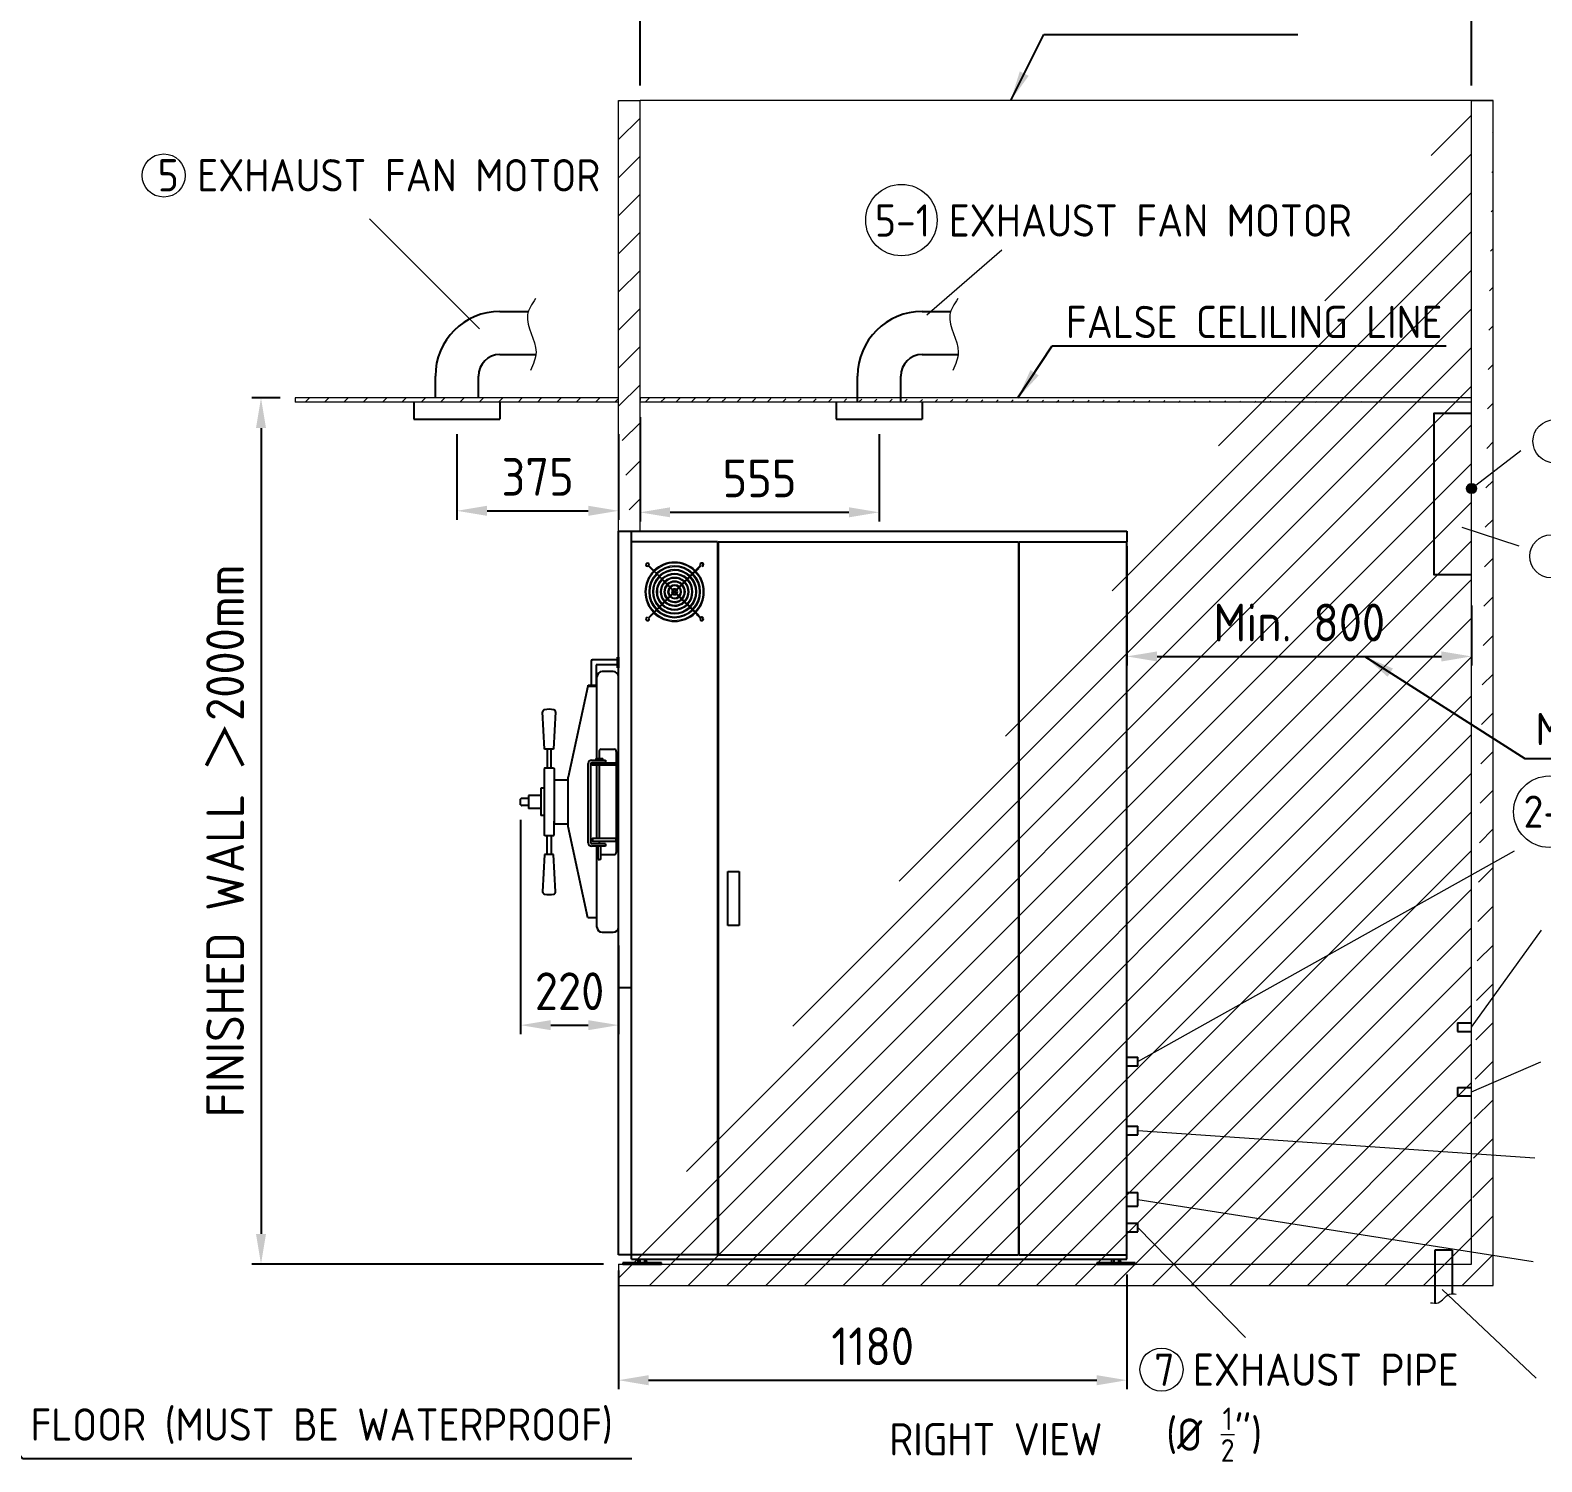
# Model space of a CAD drawing. Header units: millimetres. Extents: x -203524 to 13185, y 0 to 34178.
# Drawn here: x 7651 to 11159, y 1969 to 5291 of the extents above; entities that cross this region are included whole.
import ezdxf

# ---------------------------------------------------------------- set-up
doc = ezdxf.new("R2010")
doc.units = ezdxf.units.MM
doc.header["$MEASUREMENT"] = 0
doc.linetypes.add('HIDDEN', pattern=[9.525, 6.35, -3.175])
doc.layers.get('0').update_dxf_attribs({"lineweight": 25})
for name, color, linetype, lineweight in [('D', 3, 'Continuous', 13), ('H', 2, 'HIDDEN', 15), ('S', 4, 'Continuous', 15)]:
    doc.layers.add(name, color=color, linetype=linetype, lineweight=lineweight)
doc.styles.get("Standard").update_dxf_attribs({"font": 'KAIU.TTF'})
doc.styles.add('STU25', font='isocp2.shx')
doc.dimstyles.new('STU25', dxfattribs={"dimscale": 35, "dimtxt": 2.5, "dimasz": 2, "dimexe": 0.6, "dimexo": 1, "dimgap": 1, "dimtad": 1, "dimdsep": 46, "dimtxsty": 'STU25', "dimcen": 2, "dimazin": 2, "dimtfac": 1, "dimtmove": 0, "dimatfit": 3, "dimfxl": 0, "dimtolj": 1, "dimtzin": 0, "dimarcsym": 0})
doc.dimstyles.new('STU25$7', dxfattribs={"dimscale": 35, "dimtxt": 2.5, "dimasz": 2, "dimexe": 1.25, "dimexo": 0.625, "dimgap": 1, "dimtad": 0, "dimdec": 4, "dimdsep": 46, "dimtxsty": 'STU25', "dimcen": 2.5, "dimazin": 2, "dimtfac": 1, "dimtdec": 4, "dimtmove": 0, "dimatfit": 3, "dimfxl": 0, "dimtolj": 1, "dimtzin": 0, "dimarcsym": 0})

# ---------------------------------------------------------------- blocks, each defined once
blk = doc.blocks.new('*D11')
at = {"layer": 'D', "color": 0, "linetype": 'Continuous', "lineweight": -2}
for p, q in [((9066.1, 4392.9), (9066.1, 4151.4)), ((9621.1, 4353.8), (9621.1, 4151.4)), ((9136.1, 4172.4), (9551.1, 4172.4))]:
    blk.add_line(p, q, dxfattribs=at)
at = {"layer": 'D', "color": 0}
for points in [[(9136.1, 4184.1), (9136.1, 4160.8), (9066.1, 4172.4)], [(9551.1, 4160.8), (9551.1, 4184.1), (9621.1, 4172.4)]]:
    blk.add_solid(points, dxfattribs=at)
at = {"layer": 'Defpoints', "color": 0}
for p in [(9066.1, 4427.9), (9621.1, 4388.8), (9621.1, 4172.4)]:
    blk.add_point(p, dxfattribs=at)
at = {"layer": 'D', "color": 0, "insert": (9343.6, 4251.2), "char_height": 87.5, "attachment_point": 5, "style": 'STU25'}
blk.add_mtext('\\A1;555', dxfattribs=at)
blk = doc.blocks.new('*D15')
at = {"layer": 'D', "color": 0, "lineweight": -2}
for p, q in [((10196.1, 4093.9), (10196.1, 3817)), ((10996.1, 3956.4), (10996.1, 3817)), ((10266.1, 3838), (10926.1, 3838))]:
    blk.add_line(p, q, dxfattribs=at)
at = {"layer": 'D', "color": 0}
for points in [[(10266.1, 3849.6), (10266.1, 3826.3), (10196.1, 3838)], [(10926.1, 3826.3), (10926.1, 3849.6), (10996.1, 3838)]]:
    blk.add_solid(points, dxfattribs=at)
at = {"layer": 'Defpoints', "color": 0}
for p in [(10196.1, 4128.9), (10996.1, 3991.4), (10996.1, 3838)]:
    blk.add_point(p, dxfattribs=at)
at = {"layer": 'D', "color": 0, "insert": (10596.1, 3916.7), "char_height": 87.5, "attachment_point": 5, "style": 'STU25'}
blk.add_mtext('\\A1;{\\Fisocp2.shx;Min. 800}', dxfattribs=at)
blk = doc.blocks.new('*D17')
at = {"layer": 'D', "color": 0, "lineweight": -2}
for p, q in [((9016.1, 2412.9), (9016.1, 2137.3)), ((10196.1, 2403.9), (10196.1, 2137.3)), ((9086.1, 2158.3), (10126.1, 2158.3))]:
    blk.add_line(p, q, dxfattribs=at)
at = {"layer": 'D', "color": 0}
for points in [[(9086.1, 2170), (9086.1, 2146.6), (9016.1, 2158.3)], [(10126.1, 2146.6), (10126.1, 2170), (10196.1, 2158.3)]]:
    blk.add_solid(points, dxfattribs=at)
at = {"layer": 'Defpoints', "color": 0}
for p in [(9016.1, 2447.9), (10196.1, 2438.9), (10196.1, 2158.3)]:
    blk.add_point(p, dxfattribs=at)
at = {"layer": 'D', "color": 0, "insert": (9606.1, 2237), "char_height": 87.5, "attachment_point": 5, "style": 'STU25'}
blk.add_mtext('\\A1;1180', dxfattribs=at)
blk = doc.blocks.new('*D18')
at = {"layer": 'D', "color": 0, "lineweight": -2}
for p, q in [((8789.1, 3458.9), (8789.1, 2961.3)), ((9016.1, 3167.2), (9016.1, 2961.3)), ((8859.1, 2982.3), (8946.1, 2982.3))]:
    blk.add_line(p, q, dxfattribs=at)
at = {"layer": 'D', "color": 0}
for points in [[(8859.1, 2993.9), (8859.1, 2970.6), (8789.1, 2982.3)], [(8946.1, 2970.6), (8946.1, 2993.9), (9016.1, 2982.3)]]:
    blk.add_solid(points, dxfattribs=at)
at = {"layer": 'Defpoints', "color": 0}
for p in [(8789.1, 3493.9), (9016.1, 3202.2), (9016.1, 2982.3)]:
    blk.add_point(p, dxfattribs=at)
at = {"layer": 'D', "color": 0, "insert": (8902.6, 3061), "char_height": 87.5, "attachment_point": 5, "style": 'STU25'}
blk.add_mtext('\\A1;220', dxfattribs=at)
blk = doc.blocks.new('*D21')
at = {"layer": 'D', "color": 0, "linetype": 'Continuous', "lineweight": -2}
for p, q in [((8641.1, 4353.8), (8641.1, 4154.9)), ((9016.1, 4353.8), (9016.1, 4154.9)), ((8711.1, 4175.9), (8946.1, 4175.9))]:
    blk.add_line(p, q, dxfattribs=at)
at = {"layer": 'D', "color": 0}
for points in [[(8711.1, 4187.6), (8711.1, 4164.2), (8641.1, 4175.9)], [(8946.1, 4164.2), (8946.1, 4187.6), (9016.1, 4175.9)]]:
    blk.add_solid(points, dxfattribs=at)
at = {"layer": 'Defpoints', "color": 0}
for p in [(8641.1, 4388.8), (9016.1, 4388.8), (9016.1, 4175.9)]:
    blk.add_point(p, dxfattribs=at)
at = {"layer": 'D', "color": 0, "insert": (8828.6, 4254.7), "char_height": 87.5, "attachment_point": 5, "style": 'STU25'}
blk.add_mtext('\\A1;375', dxfattribs=at)
blk = doc.blocks.new('*D24')
at = {"layer": 'D', "color": 0, "lineweight": -2}
for p, q in [((8231.1, 4437.9), (8165.5, 4437.9)), ((8186.5, 4367.9), (8186.5, 2497.9)), ((8981.1, 2427.9), (8165.5, 2427.9))]:
    blk.add_line(p, q, dxfattribs=at)
at = {"layer": 'D', "color": 0}
for points in [[(8198.1, 4367.9), (8174.8, 4367.9), (8186.5, 4437.9)], [(8174.8, 2497.9), (8198.1, 2497.9), (8186.5, 2427.9)]]:
    blk.add_solid(points, dxfattribs=at)
at = {"layer": 'Defpoints', "color": 0}
for p in [(8266.1, 4437.9), (8186.5, 2427.9), (9016.1, 2427.9)]:
    blk.add_point(p, dxfattribs=at)
at = {"layer": 'D', "color": 0, "insert": (8059.5, 2768.4), "char_height": 87.5, "attachment_point": 1, "rotation": 90, "style": 'STU25'}
blk.add_mtext('\\A1;{\\Fisocp2.shx;FINISHED WALL \\f新細明體|b0|i0|c136|p16;＞\\Fisocp2.shx;2000mm}', dxfattribs=at)
blk = doc.blocks.new('*D26')
at = {"layer": 'D', "color": 0, "lineweight": -2}
for p, q in [((9066.1, 5162.9), (9066.1, 5501.8)), ((9136.1, 5480.8), (10926.1, 5480.8)), ((10996.1, 5162.9), (10996.1, 5501.8))]:
    blk.add_line(p, q, dxfattribs=at)
at = {"layer": 'D', "color": 0}
for points in [[(9136.1, 5492.5), (9136.1, 5469.1), (9066.1, 5480.8)], [(10926.1, 5469.1), (10926.1, 5492.5), (10996.1, 5480.8)]]:
    blk.add_solid(points, dxfattribs=at)
at = {"layer": 'Defpoints', "color": 0}
for p in [(10996.1, 5480.8), (9066.1, 5127.9), (10996.1, 5127.9)]:
    blk.add_point(p, dxfattribs=at)
at = {"layer": 'D', "color": 0, "insert": (10031.1, 5563.9), "char_height": 87.5, "attachment_point": 5, "style": 'STU25'}
blk.add_mtext('\\A1;{\\Fisocp2.shx;1930(STERILIZE SPACE)}', dxfattribs=at)

msp = doc.modelspace()

# ---------------------------------------------------------------- hatches: boundary and pattern name
msp.add_hatch(color=256).paths.add_polyline_path([(11006.883, 4227.924, 1), (10985.362, 4227.924, 1)])
at = {"layer": 'H', "ltscale": 5}
h = msp.add_hatch(dxfattribs=at)
h.set_pattern_fill('ANSI31', color=256, scale=20, style=0)
h.set_pattern_definition([(45, (240229.49, 21944.215), (-44.90128, 44.90128), [])])
h.paths.add_polyline_path([(10996.122, 5127.924), (11046.122, 5127.924)], flags=16)
h.paths.add_polyline_path([(10996.122, 5127.924), (11046.122, 5127.924)], flags=16)
h.paths.add_polyline_path([(10996.122, 5127.924), (11046.122, 5127.924)], flags=0)
h.paths.add_polyline_path([(10996.122, 5127.924), (11046.122, 5127.924)], flags=0)
h.paths.add_polyline_path([(10996.122, 5127.924), (11046.122, 5127.924)], flags=0)
h.paths.add_polyline_path([(10996.122, 5127.924), (11046.122, 5127.924)], flags=0)
h.paths.add_polyline_path([(10996.122, 5127.924), (11046.122, 5127.924)], flags=0)
h.paths.add_polyline_path([(10996.122, 5127.924), (11046.122, 5127.924)], flags=0)
h.paths.add_polyline_path([(10996.122, 5127.924), (11046.122, 5127.924)], flags=0)
h.paths.add_polyline_path([(10996.122, 5127.924), (11046.122, 5127.924)], flags=0)
h.paths.add_polyline_path([(10996.122, 5127.924), (11046.122, 5127.924)], flags=0)
h.paths.add_polyline_path([(10996.122, 5127.924), (11046.122, 5127.924)], flags=0)
h.paths.add_polyline_path([(10996.122, 5127.924), (11046.122, 5127.924)], flags=0)
h.paths.add_polyline_path([(10996.122, 5127.924), (11046.122, 5127.924)], flags=0)
h.paths.add_polyline_path([(10996.122, 5127.924), (11046.122, 5127.924)], flags=0)
h.paths.add_polyline_path([(10996.122, 5127.924), (11046.122, 5127.924)], flags=0)
h.paths.add_polyline_path([(10996.122, 5127.924), (11046.122, 5127.924)], flags=0)
h.paths.add_polyline_path([(10996.122, 5127.924), (11046.122, 5127.924)], flags=0)
h.paths.add_polyline_path([(10996.122, 5127.924), (11046.122, 5127.924)], flags=0)
h.paths.add_polyline_path([(10996.122, 5127.924), (11046.122, 5127.924)], flags=0)
edge = h.paths.add_edge_path()
edge.add_line((11046.122, 2377.924), (11046.122, 5127.924))
edge.add_line((10996.122, 2427.924), (10996.122, 5127.924))
edge.add_line((9016.122, 2377.924), (11046.122, 2377.924))
edge.add_line((9016.122, 2427.924), (10996.122, 2427.924))
edge.add_line((9016.122, 2427.924), (9016.122, 2377.924))
h = msp.add_hatch(dxfattribs=at)
h.set_pattern_fill('ANSI31', color=256, scale=500, style=0)
h.set_pattern_definition([(45, (223655.766, 22747.776), (-44.194174, 44.194174), [])])
h.paths.add_polyline_path([(9016.122, 5127.924), (9066.122, 5127.924), (9066.122, 4128.924), (9016.122, 4128.924)])
h.paths.add_polyline_path([(9016.122, 5127.924), (9066.122, 5127.924)], flags=16)
h.paths.add_polyline_path([(9016.122, 5127.924), (9066.122, 5127.924)], flags=16)
h.paths.add_polyline_path([(9016.122, 5127.924), (9066.122, 5127.924)], flags=0)
h.paths.add_polyline_path([(9016.122, 5127.924), (9066.122, 5127.924)], flags=0)
edge = h.paths.add_edge_path(flags=16)
edge.add_line((9016.122, 4128.924), (9046.122, 4128.924))
edge.add_line((9016.122, 4427.924), (9016.122, 4437.924))
at = {"layer": 'H'}
h = msp.add_hatch(dxfattribs=at)
h.set_pattern_fill('ANSI31', color=256, scale=10, style=0)
h.set_pattern_definition([(45, (223392.982, 23043.854), (-22.4506403, 22.4506403), [])])
h.paths.add_polyline_path([(9016.122, 4437.924), (8266.122, 4437.924), (8266.122, 4427.924), (9016.122, 4427.924)])
h = msp.add_hatch(dxfattribs=at)
h.set_pattern_fill('ANSI31', color=256, scale=200, style=0)
h.set_pattern_definition([(45, (223655.766, 22747.776), (-17.6776695, 17.6776695), [])])
h.paths.add_polyline_path([(10996.122, 4427.309), (10996.122, 4437.924)])
h.paths.add_polyline_path([(10996.122, 4427.309), (10996.122, 4437.924)], flags=16)
h.paths.add_polyline_path([(10996.122, 4427.309), (10996.122, 4437.924)], flags=0)
h.paths.add_polyline_path([(10996.122, 4427.309), (10996.122, 4437.924)], flags=0)
h.paths.add_polyline_path([(10996.122, 4427.309), (10996.122, 4437.924)], flags=0)
edge = h.paths.add_edge_path()
edge.add_line((10996.122, 4437.924), (9066.122, 4437.924))
edge.add_line((10996.122, 4427.924), (9066.122, 4427.924))
edge.add_line((9066.122, 4437.924), (9066.122, 4427.924))

# ---------------------------------------------------------------- linework, layer by layer
at = {"linetype": 'Continuous'}
for p, q in [((8741.122, 4638.673), (8807.043, 4638.673)), ((9721.122, 4638.673), (9787.043, 4638.673)), ((8741.122, 4538.673), (8824.417, 4538.673)), ((9721.122, 4538.673), (9804.417, 4538.673)), ((8591.122, 4437.924), (8591.122, 4488.673)), ((8691.122, 4437.924), (8691.122, 4488.673)), ((9571.122, 4427.924), (9571.122, 4488.673)), ((9671.122, 4427.924), (9671.122, 4488.673)), ((8541.122, 4427.924), (8541.122, 4388.781)), ((8741.122, 4427.924), (8741.122, 4388.781)), ((9521.122, 4427.924), (9521.122, 4388.781)), ((9721.122, 4427.924), (9721.122, 4388.781)), ((8541.122, 4388.781), (8741.122, 4388.781)), ((9521.122, 4388.781), (9721.122, 4388.781)), ((8844.622, 3622.412), (8840.122, 3709.412)), ((8870.122, 3709.412), (8865.622, 3622.412)), ((8865.622, 3622.412), (8844.622, 3622.412)), ((8850.372, 3622.412), (8850.372, 3579.174)), ((8859.872, 3579.174), (8859.872, 3622.412)), ((8845.122, 3579.174), (8843.622, 3577.674)), ((8845.122, 3579.174), (8865.122, 3579.174)), ((8865.122, 3579.174), (8866.622, 3577.674)), ((8946.122, 3405.424), (8946.122, 3589.424)), ((8954.122, 3597.424), (8986.122, 3597.424)), ((8986.122, 3591.424), (8954.328, 3591.424)), ((8965.156, 3601.461), (8964.613, 3600.918)), ((8964.613, 3597.967), (8964.613, 3600.918)), ((8964.613, 3597.967), (8965.156, 3597.424)), ((8965.156, 3601.461), (8979.089, 3601.461)), ((8965.156, 3597.424), (8979.089, 3597.424)), ((8979.089, 3601.461), (8979.631, 3600.918)), ((8979.631, 3597.967), (8979.089, 3597.424)), ((8979.631, 3597.967), (8979.631, 3600.918)), ((8986.122, 3597.424), (8986.122, 3591.424)), ((8843.622, 3577.674), (8843.622, 3423.174)), ((8866.622, 3577.674), (8866.622, 3545.424)), ((8866.622, 3545.424), (8867.622, 3545.424)), ((8867.622, 3550.924), (8868.622, 3551.924)), ((8867.622, 3449.924), (8867.622, 3550.924)), ((8868.622, 3551.924), (8899.122, 3551.924)), ((8867.622, 3455.424), (8866.622, 3455.424)), ((8866.622, 3423.174), (8866.622, 3455.424)), ((8866.622, 3455.424), (8867.622, 3455.424)), ((8868.622, 3448.924), (8867.622, 3449.924)), ((8899.122, 3448.924), (8868.622, 3448.924)), ((8845.122, 3421.674), (8843.622, 3423.174)), ((8865.122, 3421.674), (8845.122, 3421.674)), ((8850.372, 3378.437), (8850.372, 3421.674)), ((8859.872, 3421.674), (8859.872, 3378.437)), ((8865.122, 3421.674), (8866.622, 3423.174)), ((8986.122, 3403.424), (8954.328, 3403.424)), ((8986.122, 3403.424), (8986.122, 3397.424)), ((8844.622, 3378.437), (8840.122, 3291.437)), ((8865.622, 3378.437), (8844.622, 3378.437)), ((8870.122, 3291.437), (8865.622, 3378.437)), ((8986.122, 3397.424), (8954.122, 3397.424)), ((8968.696, 3370.487), (8968.696, 3397.424)), ((8969.238, 3366.461), (8968.696, 3370.487)), ((8975.007, 3366.461), (8975.549, 3370.487)), ((8975.549, 3370.487), (8975.549, 3397.424)), ((8969.238, 3366.461), (8972.122, 3366.461)), ((8975.007, 3366.461), (8972.122, 3366.461)), ((10963.747, 2987.924), (10996.122, 2987.924)), ((10963.747, 2987.924), (10963.747, 2967.924)), ((10963.747, 2967.924), (10996.122, 2967.924)), ((10963.747, 2837.924), (10963.747, 2817.924)), ((10963.747, 2837.924), (10996.122, 2837.924)), ((10963.747, 2817.924), (10996.122, 2817.924)), ((10951.122, 2460.299), (10911.122, 2460.299)), ((10911.122, 2460.299), (10911.122, 2337.043)), ((10951.122, 2460.299), (10951.122, 2358.876)), ((9026.622, 2430.924), (9026.622, 2427.924)), ((9115.622, 2430.924), (9026.622, 2430.924)), ((9026.622, 2427.924), (9115.622, 2427.924)), ((9060.73, 2438.924), (9060.73, 2430.924)), ((9065.926, 2438.924), (9065.926, 2430.924)), ((9076.319, 2438.924), (9076.319, 2430.924)), ((9081.515, 2430.924), (9081.515, 2438.924)), ((9084.411, 2430.924), (9081.515, 2433.821)), ((9115.622, 2427.924), (9115.622, 2430.924)), ((10126.622, 2430.924), (10126.622, 2427.924)), ((10215.622, 2430.924), (10126.622, 2430.924)), ((10126.622, 2427.924), (10215.622, 2427.924)), ((10160.73, 2438.924), (10160.73, 2430.924)), ((10165.926, 2438.924), (10165.926, 2430.924)), ((10176.319, 2438.924), (10176.319, 2430.924)), ((10181.515, 2430.924), (10181.515, 2438.924)), ((10184.411, 2430.924), (10181.515, 2433.821)), ((10215.622, 2427.924), (10215.622, 2430.924))]:
    msp.add_line(p, q, dxfattribs=at)
for p, q in [((9016.122, 2448.924), (9016.122, 4128.924)), ((9016.122, 4128.924), (9046.122, 4128.924)), ((9046.122, 4128.924), (10196.122, 4128.924)), ((9046.122, 2448.924), (9046.122, 4128.924)), ((10196.122, 4128.924), (10196.122, 4103.924)), ((9246.122, 4103.924), (9046.122, 4103.924)), ((9246.122, 4103.924), (9246.122, 2448.924)), ((9247.622, 4103.924), (9247.622, 2448.924)), ((9247.622, 4103.924), (9944.622, 4103.924)), ((9944.622, 4103.924), (9944.622, 2448.924)), ((9946.122, 2448.924), (9946.122, 4103.924)), ((9946.122, 4103.924), (10196.122, 4103.924)), ((10196.122, 2438.924), (10196.122, 4103.924)), ((8952.622, 3827.124), (8952.622, 3771.124)), ((9014.122, 3830.124), (8955.622, 3830.124)), ((9014.122, 3811.624), (9014.122, 3836.624)), ((9014.122, 3836.624), (9016.122, 3836.624)), ((9016.122, 3836.624), (9016.122, 3811.624)), ((9014.122, 3818.124), (8964.622, 3818.124)), ((8964.622, 3818.124), (8964.622, 3771.124)), ((8966.122, 3601.461), (8966.122, 3790.924)), ((9004.122, 3802.924), (8978.122, 3802.924)), ((9016.122, 3811.624), (9014.122, 3811.624)), ((8944.922, 3769.124), (8899.122, 3557.924)), ((8944.922, 3769.124), (8966.122, 3769.124)), ((8946.122, 3771.124), (8966.122, 3771.124)), ((8946.122, 3769.124), (8946.122, 3771.124)), ((8966.122, 3769.124), (8946.122, 3769.124)), ((8971.122, 3617.633), (8971.122, 3601.461)), ((8976.122, 3622.633), (9006.122, 3622.633)), ((9011.122, 3617.633), (9011.122, 3383.215)), ((8952.328, 3405.424), (8952.328, 3589.424)), ((8966.122, 3415.424), (8966.122, 3585.424)), ((8971.122, 3585.424), (8971.122, 3415.424)), ((8899.122, 3442.924), (8899.122, 3557.924)), ((8789.122, 3506.924), (8791.122, 3508.924)), ((8791.122, 3508.924), (8807.122, 3508.924)), ((8807.122, 3515.424), (8807.122, 3485.424)), ((8835.622, 3515.424), (8807.122, 3515.424)), ((8835.622, 3532.174), (8835.622, 3468.674)), ((8843.722, 3532.174), (8835.622, 3532.174)), ((8843.622, 3532.174), (8843.622, 3468.674)), ((8789.122, 3493.924), (8789.122, 3506.924)), ((8789.122, 3493.924), (8791.122, 3491.924)), ((8807.122, 3491.924), (8791.122, 3491.924)), ((8835.622, 3485.424), (8807.122, 3485.424)), ((8843.622, 3468.674), (8835.622, 3468.674)), ((8944.922, 3231.724), (8899.122, 3442.924)), ((8971.122, 3409.424), (8971.122, 3403.424)), ((8966.122, 3209.924), (8966.122, 3397.424)), ((8976.122, 3378.215), (9006.122, 3378.215)), ((9269.622, 3338.924), (9296.622, 3338.924)), ((9269.622, 3213.924), (9269.622, 3338.924)), ((9296.622, 3338.924), (9296.622, 3213.924)), ((8966.122, 3231.724), (8944.922, 3231.724)), ((8978.122, 3197.924), (9004.122, 3197.924)), ((9296.622, 3213.924), (9269.622, 3213.924)), ((9046.122, 3068.924), (9016.122, 3068.924)), ((10196.122, 2907.924), (10221.122, 2907.924)), ((10196.122, 2887.924), (10221.122, 2887.924)), ((10221.122, 2887.924), (10221.122, 2907.924)), ((10196.122, 2747.924), (10221.122, 2747.924)), ((10221.122, 2727.924), (10221.122, 2747.924)), ((10196.122, 2727.924), (10221.122, 2727.924)), ((10196.122, 2593.924), (10221.122, 2593.924)), ((10196.122, 2561.924), (10221.122, 2561.924)), ((10221.122, 2561.924), (10221.122, 2593.924)), ((10196.122, 2522.924), (10221.122, 2522.924)), ((10196.122, 2502.924), (10221.122, 2502.924)), ((10221.122, 2502.924), (10221.122, 2522.924)), ((9046.122, 2448.924), (9016.122, 2448.924)), ((9246.122, 2448.924), (9046.122, 2448.924)), ((9046.122, 2438.924), (9046.122, 2448.924)), ((9046.122, 2438.924), (10196.122, 2438.924)), ((9046.122, 2438.924), (9051.122, 2438.924)), ((9247.622, 2448.924), (9944.622, 2448.924)), ((9946.122, 2448.924), (10196.122, 2448.924))]:
    msp.add_line(p, q)
at = {"lineweight": 15}
for p, q in [((9085.991, 4047.118), (9083.734, 4047.924)), ((9087.982, 4051.468), (9086.288, 4049.774)), ((9087.514, 4045.79), (9087.35, 4048.18)), ((9090.521, 4045.011), (9087.35, 4048.18)), ((9087.514, 4045.79), (9090.685, 4042.621)), ((9090.685, 4042.621), (9090.521, 4045.011)), ((9091.586, 4041.726), (9095.131, 4038.202)), ((9095.22, 4040.334), (9091.677, 4043.855)), ((9142.993, 3992.567), (9096.124, 4039.436)), ((9096.288, 4037.045), (9143.157, 3990.176)), ((9195.568, 4038.563), (9148.698, 3991.694)), ((9151.006, 3991.049), (9197.876, 4037.918)), ((9200.201, 4043.218), (9196.677, 4039.673)), ((9198.817, 4038.865), (9202.341, 4042.41)), ((9204.312, 4047.336), (9201.143, 4044.165)), ((9203.451, 4043.521), (9201.143, 4044.165)), ((9203.451, 4043.521), (9206.62, 4046.692)), ((9206.62, 4046.692), (9204.312, 4047.336)), ((9206.759, 4050.512), (9205.245, 4048.655)), ((9209.468, 4048.283), (9211.162, 4046.588)), ((9141.88, 3984.512), (9095.01, 3937.643)), ((9097.401, 3937.807), (9144.27, 3984.676)), ((9149.53, 3983.44), (9196.399, 3936.571)), ((9197.044, 3938.879), (9150.175, 3985.748)), ((9089.435, 3932.04), (9086.266, 3928.869)), ((9088.656, 3929.033), (9091.826, 3932.204)), ((9094.115, 3936.742), (9090.592, 3933.197)), ((9092.721, 3933.106), (9096.245, 3936.651)), ((9197.347, 3935.628), (9200.891, 3932.105)), ((9201.7, 3934.245), (9198.155, 3937.768)), ((9202.002, 3930.995), (9205.173, 3927.826)), ((9205.817, 3930.134), (9202.646, 3933.303))]:
    msp.add_line(p, q, dxfattribs=at)
at = {"linetype": 'Continuous'}
msp.add_lwpolyline([(10996.122, 4401.794), (10908.537, 4401.794), (10908.537, 4027.924), (10996.122, 4027.924)], dxfattribs=at)
at = {"lineweight": 15, "flags": 128}
for points in [[(9091.678, 4043.854), (9091.096, 4044.436), (9090.521, 4045.011)], [(9090.685, 4042.621), (9091.196, 4042.112), (9091.588, 4041.724)], [(9091.586, 4041.726), (9091.393, 4042.003), (9091.236, 4042.4), (9091.139, 4042.857), (9091.118, 4043.303), (9091.174, 4043.671), (9091.301, 4043.905), (9091.478, 4043.97), (9091.677, 4043.855)], [(9095.131, 4038.202), (9094.938, 4038.479), (9094.781, 4038.877), (9094.684, 4039.333), (9094.663, 4039.779), (9094.719, 4040.148), (9094.846, 4040.382), (9095.023, 4040.446), (9095.22, 4040.334)], [(9095.131, 4038.202), (9095.713, 4037.621), (9096.288, 4037.045)], [(9096.124, 4039.436), (9095.613, 4039.945), (9095.221, 4040.333)], [(9096.288, 4037.045), (9096.281, 4037.136), (9096.264, 4037.395), (9096.237, 4037.783), (9096.206, 4038.241), (9096.174, 4038.698), (9096.148, 4039.086), (9096.13, 4039.345), (9096.124, 4039.436), (9096.124, 4039.436)], [(9196.678, 4039.674), (9196.131, 4039.126), (9195.568, 4038.563)], [(9197.876, 4037.918), (9197.788, 4037.943), (9197.538, 4038.013), (9197.163, 4038.117), (9196.722, 4038.241), (9196.28, 4038.364), (9195.906, 4038.469), (9195.656, 4038.538), (9195.568, 4038.563), (9195.568, 4038.563)], [(9198.817, 4038.865), (9198.932, 4039.092), (9198.867, 4039.347), (9198.631, 4039.59), (9198.26, 4039.784), (9197.812, 4039.899), (9197.354, 4039.919), (9196.956, 4039.84), (9196.678, 4039.674), (9196.669, 4039.665)], [(9197.876, 4037.918), (9198.396, 4038.441), (9198.818, 4038.866)], [(9201.143, 4044.165), (9200.622, 4043.643), (9200.2, 4043.218)], [(9202.341, 4042.41), (9202.456, 4042.637), (9202.39, 4042.892), (9202.154, 4043.135), (9201.784, 4043.329), (9201.336, 4043.444), (9200.878, 4043.464), (9200.479, 4043.385), (9200.202, 4043.219), (9200.201, 4043.218)], [(9202.341, 4042.41), (9202.888, 4042.958), (9203.451, 4043.521)], [(9141.88, 3984.512), (9141.971, 3984.518), (9142.23, 3984.536), (9142.618, 3984.563), (9143.075, 3984.594), (9143.532, 3984.625), (9143.92, 3984.652), (9144.179, 3984.67), (9144.27, 3984.676), (9144.27, 3984.676)], [(9143.157, 3990.176), (9143.151, 3990.267), (9143.133, 3990.526), (9143.106, 3990.914), (9143.075, 3991.371), (9143.044, 3991.829), (9143.017, 3992.216), (9142.999, 3992.476), (9142.993, 3992.567), (9142.993, 3992.567)], [(9151.006, 3991.049), (9150.918, 3991.073), (9150.668, 3991.143), (9150.294, 3991.248), (9149.852, 3991.371), (9149.411, 3991.495), (9149.036, 3991.599), (9148.786, 3991.669), (9148.698, 3991.694), (9148.698, 3991.694)], [(9150.175, 3985.748), (9150.15, 3985.66), (9150.08, 3985.41), (9149.976, 3985.035), (9149.852, 3984.594), (9149.729, 3984.152), (9149.624, 3983.778), (9149.554, 3983.528), (9149.53, 3983.44), (9149.53, 3983.44)], [(9090.592, 3933.197), (9090.011, 3932.615), (9089.435, 3932.04)], [(9089.435, 3932.04), (9089.526, 3932.046), (9089.785, 3932.064), (9090.173, 3932.091), (9090.63, 3932.122), (9091.088, 3932.154), (9091.475, 3932.18), (9091.735, 3932.198), (9091.826, 3932.204), (9091.826, 3932.204)], [(9090.592, 3933.197), (9090.477, 3932.997), (9090.541, 3932.82), (9090.775, 3932.693), (9091.143, 3932.637), (9091.59, 3932.658), (9092.046, 3932.755), (9092.443, 3932.912), (9092.72, 3933.105), (9092.721, 3933.106)], [(9091.826, 3932.204), (9092.334, 3932.715), (9092.723, 3933.107)], [(9094.115, 3936.742), (9094, 3936.542), (9094.064, 3936.365), (9094.299, 3936.238), (9094.667, 3936.182), (9095.113, 3936.203), (9095.57, 3936.3), (9095.967, 3936.457), (9096.244, 3936.65), (9096.26, 3936.666)], [(9095.01, 3937.643), (9094.502, 3937.132), (9094.113, 3936.74)], [(9095.01, 3937.643), (9095.101, 3937.649), (9095.36, 3937.667), (9095.748, 3937.693), (9096.206, 3937.725), (9096.663, 3937.756), (9097.051, 3937.783), (9097.31, 3937.8), (9097.401, 3937.807)], [(9096.244, 3936.65), (9096.825, 3937.232), (9097.401, 3937.807)], [(9197.044, 3938.879), (9197.02, 3938.791), (9196.95, 3938.54), (9196.845, 3938.166), (9196.722, 3937.725), (9196.598, 3937.283), (9196.494, 3936.909), (9196.424, 3936.659), (9196.399, 3936.571), (9196.399, 3936.571)], [(9196.399, 3936.571), (9196.922, 3936.05), (9197.347, 3935.628)], [(9198.155, 3937.768), (9197.607, 3938.315), (9197.044, 3938.879)], [(9198.155, 3937.768), (9198.321, 3937.49), (9198.4, 3937.092), (9198.38, 3936.634), (9198.265, 3936.186), (9198.071, 3935.815), (9197.828, 3935.58), (9197.573, 3935.514), (9197.347, 3935.628)], [(9201.7, 3934.245), (9201.866, 3933.967), (9201.945, 3933.569), (9201.925, 3933.11), (9201.81, 3932.662), (9201.616, 3932.292), (9201.373, 3932.056), (9201.118, 3931.991), (9200.891, 3932.105)], [(9200.891, 3932.105), (9201.439, 3931.559), (9202.002, 3930.995)], [(9202.646, 3933.303), (9202.124, 3933.824), (9201.699, 3934.246)], [(9202.646, 3933.303), (9202.622, 3933.215), (9202.552, 3932.965), (9202.447, 3932.591), (9202.324, 3932.149), (9202.201, 3931.708), (9202.096, 3931.333), (9202.027, 3931.083), (9202.002, 3930.995), (9202.002, 3930.995)], [(9205.817, 3930.134), (9205.793, 3930.046), (9205.723, 3929.796), (9205.618, 3929.422), (9205.495, 3928.98), (9205.372, 3928.538), (9205.267, 3928.164), (9205.197, 3927.914), (9205.173, 3927.826), (9205.173, 3927.826)], [(9207.136, 3929.201), (9207.207, 3929.144), (9207.408, 3928.979), (9207.709, 3928.734), (9208.065, 3928.444), (9208.42, 3928.155), (9208.721, 3927.909), (9208.923, 3927.745), (9208.993, 3927.688), (9208.993, 3927.688)], [(9086.266, 3928.869), (9086.357, 3928.875), (9086.616, 3928.893), (9087.004, 3928.92), (9087.461, 3928.951), (9087.918, 3928.983), (9088.306, 3929.009), (9088.565, 3929.027), (9088.656, 3929.033), (9088.656, 3929.033)], [(9086.523, 3925.253), (9086.553, 3925.339), (9086.641, 3925.584), (9086.771, 3925.95), (9086.925, 3926.382), (9087.079, 3926.813), (9087.21, 3927.179), (9087.298, 3927.424), (9087.328, 3927.51), (9087.328, 3927.51)]]:
    msp.add_lwpolyline(points, dxfattribs=at)
for points in [[(9011.122, 3591.424), (9011.122, 3585.424), (8956.122, 3585.424), (8956.122, 3591.424)], [(9011.122, 3409.424), (9011.122, 3415.424), (8956.122, 3415.424), (8956.122, 3409.424)]]:
    msp.add_lwpolyline(points, close=True)
msp.add_circle((10996.122, 4227.924), 10.761)
at = {"linetype": 'Continuous'}
for centre, radius, start, end in [((8741.122, 4488.673), 150, 90, 180), ((9721.122, 4488.673), 150, 90, 180), ((8741.122, 4488.673), 50, 90, 180), ((9721.122, 4488.673), 50, 90, 180), ((8845.129, 3709.412), 5.007, 101.352885, 180), ((8855.122, 3659.639), 55.773, 78.647115, 101.352885), ((8865.116, 3709.412), 5.007, 354.078128, 78.647115), ((8954.122, 3589.424), 8, 90, 180), ((8954.122, 3405.424), 8, 180, 270), ((8845.129, 3291.437), 5.007, 180, 258.647115), ((8855.122, 3341.21), 55.773, 258.647115, 281.352885), ((8865.116, 3291.437), 5.007, 281.352885, 5.921872)]:
    msp.add_arc(centre, radius, start, end, dxfattribs=at)
at = {"lineweight": 15}
for centre, radius, start, end in [((9146.464, 3987.983), 68.89, 135.654791, 224.345209), ((9083.549, 4050.866), 4.474, 7.72641, 303.082389), ((9146.464, 3987.983), 66.493, 135.678388, 224.321612), ((9083.549, 4050.866), 2.949, 338.24494, 273.60092), ((9085.738, 4045.29), 3.309, 60.852095, 127.273917), ((9085.738, 4045.29), 1.845, 15.70752, 82.129342), ((9146.464, 3987.983), 68.89, 45.868251, 134.345209), ((9146.464, 3987.983), 66.493, 45.899542, 134.321612), ((9146.464, 3987.983), 60.204, 45.993533, 134.250732), ((9146.464, 3987.983), 57.807, 46.03472, 134.219672), ((9146.464, 3987.983), 51.517, 46.161068, 134.124393), ((9146.464, 3987.983), 49.121, 46.217714, 134.081677), ((9146.464, 3987.983), 68.89, 315.868251, 44.131749), ((9203.771, 4048.708), 1.475, 291.515654, 357.937475), ((9209.347, 4050.897), 4.675, 292.835809, 208.66013), ((9203.771, 4048.708), 3.49, 324.712579, 31.134401), ((9209.347, 4050.897), 2.617, 272.629844, 188.454165), ((9146.464, 3987.983), 60.204, 135.749268, 224.250732), ((9146.464, 3987.983), 57.807, 135.780328, 224.219672), ((9146.464, 3987.983), 51.517, 135.875607, 224.124393), ((9146.464, 3987.983), 49.121, 135.918323, 224.081677), ((9146.464, 3987.983), 42.532, 136.060614, 223.939386), ((9146.464, 3987.983), 40.136, 136.123942, 223.876058), ((9146.464, 3987.983), 33.546, 136.344753, 223.655247), ((9146.464, 3987.983), 31.15, 136.448217, 223.551783), ((9146.464, 3987.983), 42.532, 46.406409, 133.939386), ((9146.464, 3987.983), 40.136, 46.490393, 133.876058), ((9146.464, 3987.983), 24.86, 136.814744, 223.185256), ((9146.464, 3987.983), 33.546, 46.783235, 133.655247), ((9146.464, 3987.983), 22.464, 137.008392, 222.991608), ((9146.464, 3987.983), 31.15, 46.920457, 133.551783), ((9146.464, 3987.983), 24.86, 47.406612, 133.185256), ((9146.464, 3987.983), 22.464, 47.663494, 132.991608), ((9146.464, 3987.983), 16.174, 48.700537, 132.210035), ((9146.464, 3987.983), 13.778, 49.345253, 131.724334), ((9146.464, 3987.983), 22.464, 317.663494, 42.336506), ((9146.464, 3987.983), 24.86, 317.406612, 42.593388), ((9146.464, 3987.983), 31.15, 316.920457, 43.079543), ((9146.464, 3987.983), 33.546, 316.783235, 43.216765), ((9146.464, 3987.983), 40.136, 316.490393, 43.509607), ((9146.464, 3987.983), 42.532, 316.406409, 43.593591), ((9146.464, 3987.983), 49.121, 316.217714, 43.782286), ((9146.464, 3987.983), 51.517, 316.161068, 43.838932), ((9146.464, 3987.983), 57.807, 316.03472, 43.96528), ((9146.464, 3987.983), 60.204, 315.993533, 44.006467), ((9146.464, 3987.983), 66.493, 315.899542, 44.100458), ((9146.464, 3987.983), 31.15, 226.448217, 313.079543), ((9146.464, 3987.983), 24.86, 226.814744, 312.593388), ((9146.464, 3987.983), 16.174, 137.789965, 222.210035), ((9146.464, 3987.983), 22.464, 227.008392, 312.336506), ((9146.464, 3987.983), 13.778, 138.275666, 221.724334), ((9146.464, 3987.983), 16.174, 227.789965, 311.299463), ((9146.464, 3987.983), 13.778, 228.275666, 310.654747), ((9146.464, 3987.983), 7.188, 141.287552, 218.712448), ((9146.464, 3987.983), 4.792, 144.455268, 215.698151), ((9139.686, 3987.983), 4.106, 302.292794, 32.292794), ((9146.464, 3987.983), 7.188, 53.349946, 128.712448), ((9146.464, 3987.983), 7.188, 231.287552, 306.650054), ((9139.686, 3987.983), 5.652, 324.194093, 54.194093), ((9146.464, 3987.983), 4.792, 57.581499, 125.79621), ((9146.464, 3987.983), 4.792, 234.455268, 303.070891), ((9153.241, 3987.983), 5.866, 140.752485, 230.752485), ((9153.241, 3987.983), 3.794, 126.085891, 216.085891), ((9146.464, 3987.983), 4.792, 327.581499, 31.743515), ((9146.464, 3987.983), 7.188, 323.349946, 36.650054), ((9146.464, 3987.983), 13.778, 319.345253, 40.654747), ((9146.464, 3987.983), 16.174, 318.700537, 41.299463), ((9083.58, 3925.068), 4.474, 104.562758, 33.082389), ((8324.644, 2962.573), 1228.425, 51.798385, 51.910146), ((9146.464, 3987.983), 68.89, 225.654791, 314.131749), ((9146.464, 3987.983), 66.493, 225.678388, 314.100458), ((9146.464, 3987.983), 60.204, 225.749268, 314.006467), ((9146.464, 3987.983), 57.807, 225.780328, 313.96528), ((9146.464, 3987.983), 51.517, 225.875607, 313.838932), ((9146.464, 3987.983), 49.121, 225.918323, 313.782286), ((9146.464, 3987.983), 42.532, 226.060614, 313.593591), ((9146.464, 3987.983), 40.136, 226.123942, 313.509607), ((9146.464, 3987.983), 33.546, 226.344753, 313.216765), ((9209.378, 3925.099), 4.675, 176.078517, 118.66013), ((9207.189, 3930.675), 1.475, 201.515654, 267.937476), ((9083.58, 3925.068), 2.949, 75.081289, 3.60092), ((9089.156, 3927.257), 3.309, 150.852095, 217.273916), ((9089.156, 3927.257), 1.845, 105.707521, 172.129343), ((9795.448, 2135.794), 1884.602, 108.194605, 108.267453), ((9207.189, 3930.675), 3.49, 234.712579, 301.1344), ((9209.378, 3925.099), 2.617, 155.872552, 98.454165)]:
    msp.add_arc(centre, radius, start, end, dxfattribs=at)
for centre, radius, start, end in [((8955.622, 3827.124), 3, 90, 180), ((8978.122, 3790.924), 12, 90, 180), ((9004.122, 3790.924), 12, 0, 90), ((8976.122, 3617.633), 5, 90, 180), ((9006.122, 3617.633), 5, 0, 90), ((8954.328, 3589.424), 2, 90, 180), ((8794.521, 3504.674), 5.442, 128.647615, 141.352385), ((8794.521, 3496.174), 5.442, 218.647615, 231.352385), ((8954.328, 3405.424), 2, 180, 270), ((8976.122, 3383.215), 5, 263.413435, 270), ((9006.122, 3383.215), 5, 270, 0), ((8978.122, 3209.924), 12, 180, 270), ((9004.122, 3209.924), 12, 270, 0)]:
    msp.add_arc(centre, radius, start, end)
at = {"layer": 'D'}
for p, q in [((8693.834, 4598.089), (8438.345, 4853.374)), ((10996.122, 4227.924), (11110.202, 4316.258)), ((10973.69, 4137.606), (11105.403, 4094.285)), ((10221.122, 2897.924), (11095.554, 3386.773)), ((10996.122, 2977.924), (11158.618, 3202.545)), ((10996.122, 2827.924), (11156.447, 2897.289)), ((10221.122, 2737.924), (11142.713, 2674.349)), ((10221.122, 2577.924), (11138.917, 2433.816)), ((10221.122, 2512.924), (10471.053, 2257.218)), ((10927.592, 2369.095), (11146.324, 2162.72))]:
    msp.add_line(p, q, dxfattribs=at)
at = {"layer": 'D', "linetype": 'Continuous'}
msp.add_line((9731.473, 4630.721), (9906.141, 4781.422), dxfattribs=at)
at = {"layer": 'D'}
for centre, radius in [((7960.682, 4954.12), 50), ((9672.876, 4850.583), 82.93), ((11188.543, 4337.382), 50), ((11181.141, 4070.367), 50), ((11176.452, 3477.704), 82.93), ((10276.481, 2183), 50)]:
    msp.add_circle(centre, radius, dxfattribs=at)
for points in [[(8823.357, 4668.25), (8805.095, 4630.345), (8824.762, 4544.007), (8812.119, 4501.891)], [(9803.357, 4668.25), (9785.095, 4630.345), (9804.762, 4544.007), (9792.119, 4501.891)], [(10900.459, 2338.182), (10918.788, 2338.182), (10945.193, 2358.052), (10960.415, 2358.052)]]:
    msp.add_spline(points, degree=3, dxfattribs=at)
at = {"layer": 'H'}
for p, q in [((9066.122, 4437.924), (9066.122, 4427.924)), ((10996.122, 4427.309), (10996.122, 4437.924))]:
    msp.add_line(p, q, dxfattribs=at)
at = {"layer": 'S', "linetype": 'Continuous'}
for p, q in [((9016.122, 4128.924), (9016.122, 5127.924)), ((9016.122, 5127.924), (9066.122, 5127.924)), ((10996.122, 5127.924), (9066.122, 5127.924)), ((9066.122, 4128.924), (9066.122, 5127.924)), ((10996.122, 2427.924), (10996.122, 5127.924)), ((11046.122, 5127.924), (10996.122, 5127.924)), ((11046.122, 2377.924), (11046.122, 5127.924)), ((9016.122, 4437.924), (8266.122, 4437.924)), ((9016.122, 4427.924), (8266.122, 4427.924)), ((10996.122, 4437.924), (9066.122, 4437.924)), ((10996.122, 4427.924), (9066.122, 4427.924)), ((9016.122, 2427.924), (10996.122, 2427.924)), ((9016.122, 2377.924), (11046.122, 2377.924))]:
    msp.add_line(p, q, dxfattribs=at)
at = {"layer": 'S'}
for p, q in [((9016.122, 5127.924), (9066.122, 5127.924)), ((10996.122, 5127.924), (11046.122, 5127.924)), ((8266.122, 4437.924), (8266.122, 4427.924)), ((9016.122, 4427.924), (9016.122, 4437.924)), ((10996.122, 4427.309), (10996.122, 4437.924)), ((9016.122, 2427.924), (9016.122, 2377.924))]:
    msp.add_line(p, q, dxfattribs=at)

# ---------------------------------------------------------------- texts
at = {"layer": 'D', "color": 11, "char_height": 75, "attachment_point": 1}
for s, insert in [('{\\Fisocp2.shx;\\C3;5 EXHAUST FAN MOTOR}', (7946.67, 4992.07)), ('{\\Fisocp2.shx;\\C3;5-1 EXHAUST FAN MOTOR}', (9611.24, 4887.2)), ('{\\Fisocp2.shx;\\C3;FALSE CELILING LINE}', (10054.591, 4651.683)), ('{\\Fisocp2.shx;\\C3;MIN. SPACE FOR SERVICE}', (11144.881, 3706.962)), ('\\A1;{\\Fisocp2.shx;\\C3;7 EXHAUST PIPE\\P\\f???|b0|i0|c0|p65; \\Fisocp2.shx;(%%c \\H0.7x;\\S1/2;\\H1.429x;")}', (10259.586, 2220.056)), ('{\\Fisocp2.shx;\\C3;FLOOR (MUST BE WATERPROOF)}', (7651.62, 2092.922)), ('{\\Fisocp2.shx;RIGHT VIEW}', (9644.675, 2058.792))]:
    msp.add_mtext(s, dxfattribs=dict(at, insert=insert))
at = {"layer": 'D', "color": 11, "insert": (11116.65, 3515.24), "char_height": 75, "attachment_point": 1, "style": 'STU25'}
msp.add_mtext('\\A1;{\\C3;2-1 WATER INLET OF STEAM GENERATO\\P      (%%c \\H0.7x;\\S1/2;\\H1.429x;")}', dxfattribs=at)

# ---------------------------------------------------------------- dimensions: what is measured, and where the dimension line sits
at = {"layer": 'D'}
for base, p1, p2, text, picture, middle in [((10996.122, 5480.81), (9066.122, 5127.924), (10996.122, 5127.924), '{\\Fisocp2.shx;<>(STERILIZE SPACE)}', '*D26', (10031.122, 5480.81)), ((10996.122, 3837.967), (10196.122, 4128.924), (10996.122, 3991.39), '{\\Fisocp2.shx;Min. <>}', '*D15', (10596.122, 3837.967))]:
    dim = msp.add_linear_dim(base=base, p1=p1, p2=p2, text=text, dimstyle='STU25', dxfattribs=at)
    dim.commit()
    dim.dimension.update_dxf_attribs({"geometry": picture, "text_midpoint": middle, "dimtype": 160})
dim = msp.add_linear_dim(base=(8186.456, 2427.924), p1=(8266.122, 4437.924), p2=(9016.122, 2427.924), angle=90, text='{\\Fisocp2.shx;FINISHED WALL \\f新細明體|b0|i0|c136|p16;＞\\Fisocp2.shx;2000mm}', dimstyle='STU25', dxfattribs=at)
dim.commit()
dim.dimension.update_dxf_attribs({"geometry": '*D24', "text_midpoint": (8105.48, 3432.924)})
at = {"layer": 'D', "linetype": 'Continuous'}
for base, p1, p2, picture, middle in [((9621.122, 4172.434), (9066.122, 4427.924), (9621.122, 4388.781), '*D11', (9343.622, 4172.434)), ((9016.122, 4175.916), (8641.122, 4388.781), (9016.122, 4388.781), '*D21', (8828.622, 4175.916))]:
    dim = msp.add_linear_dim(base=base, p1=p1, p2=p2, dimstyle='STU25', dxfattribs=at)
    dim.commit()
    dim.dimension.update_dxf_attribs({"geometry": picture, "text_midpoint": middle, "dimtype": 160})
at = {"layer": 'D'}
dim = msp.add_linear_dim(base=(9016.122, 2982.273), p1=(8789.122, 3493.924), p2=(9016.122, 3202.224), text='220', dimstyle='STU25', override={"dimtxsty": 'STU25'}, dxfattribs=at)
dim.commit()
dim.dimension.update_dxf_attribs({"geometry": '*D18', "text_midpoint": (8902.622, 2982.273), "dimtype": 160})
dim = msp.add_linear_dim(base=(10196.122, 2158.292), p1=(9016.122, 2447.924), p2=(10196.122, 2438.924), dimstyle='STU25', dxfattribs=at)
dim.commit()
dim.dimension.update_dxf_attribs({"geometry": '*D17', "text_midpoint": (9606.122, 2158.292), "dimtype": 160})

# ---------------------------------------------------------------- leaders
for points in [[(9926.385, 5127.924), (10003.706, 5281.666), (10593.189, 5281.666)], [(9943.353, 4437.924), (10023, 4558.782), (10937.06, 4558.782)], [(10748.357, 3837.967), (11119.963, 3601.006), (12225.78, 3601.006)], [(7300.972, 2427.924), (7632.575, 1976.622), (9047.391, 1976.622)]]:
    msp.add_leader(points, dimstyle='STU25$7', override={"dimgap": 1, "dimtad": 0}, dxfattribs=at)

doc.saveas('drawing.dxf')
